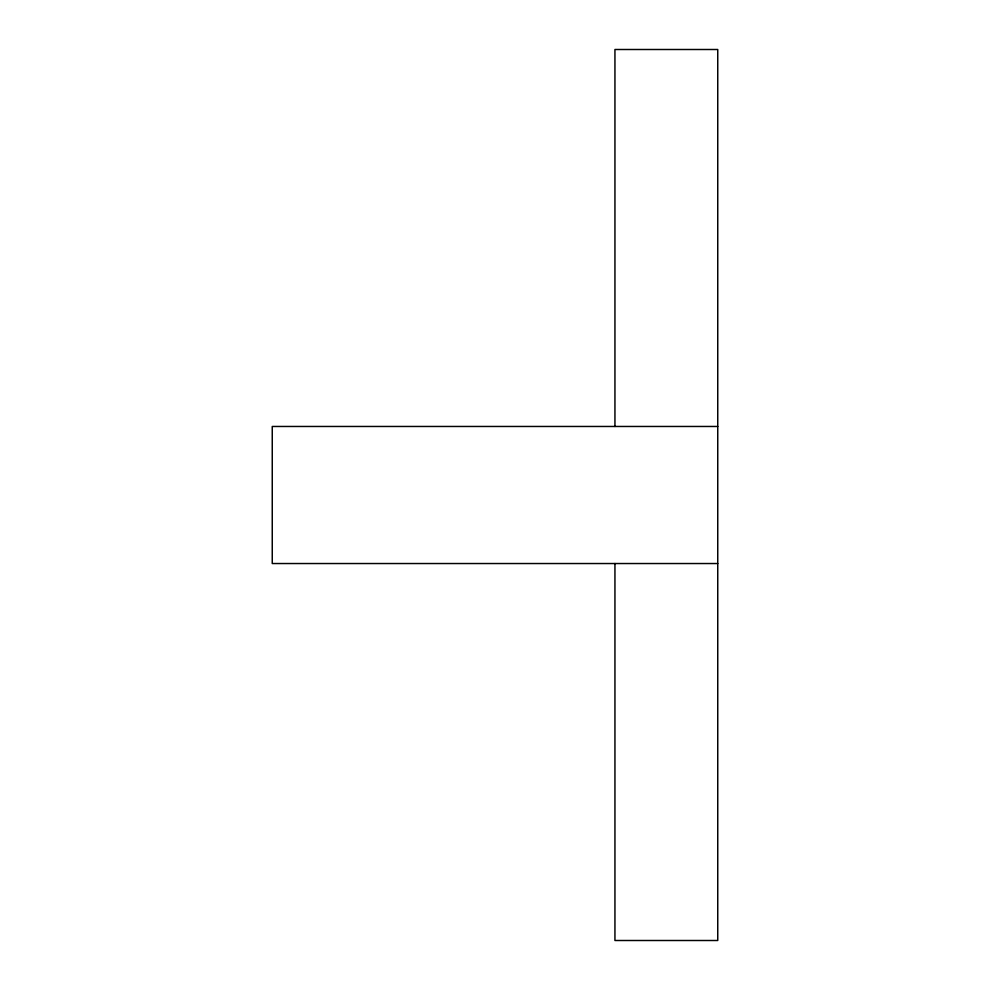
<?xml version="1.0" encoding="UTF-8"?>
<svg xmlns="http://www.w3.org/2000/svg" width="990" height="990" viewBox="0 0 990 990"><rect width="100%" height="100%" fill="white"/><g stroke="black" fill="none" stroke-linecap="round" stroke-linejoin="round"><path stroke-width="1.49" d="M717.75 426.467L272.25 426.467L272.25 563.533L717.75 563.533M614.939 426.467L614.939 49.5L717.75 49.5L717.75 940.5L614.939 940.5L614.939 563.533"/></g></svg>
